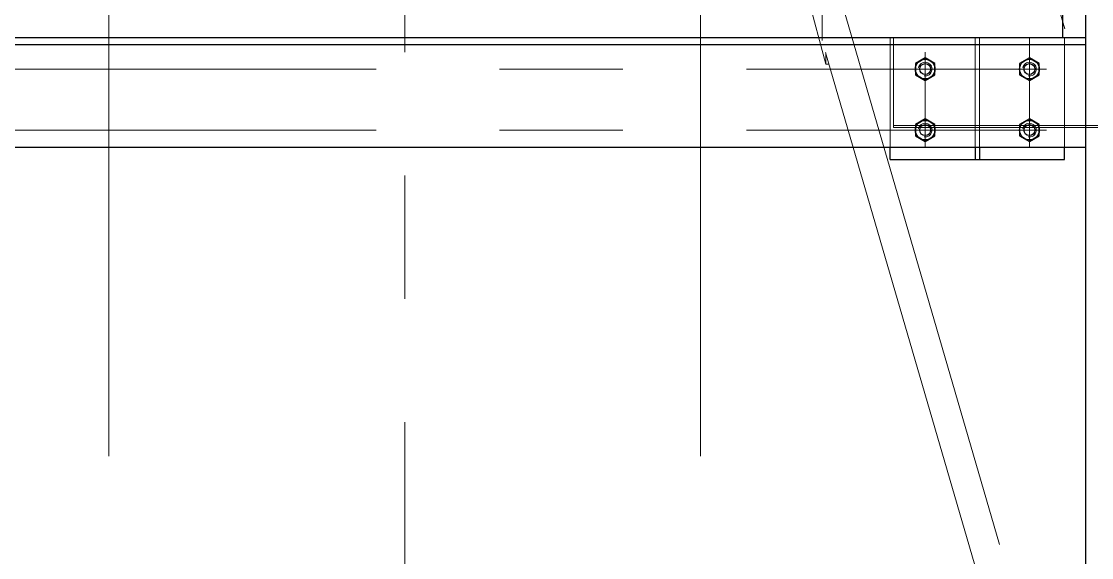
# Model space of a CAD drawing. Header units: millimetres. Extents: x 0 to 25200, y 0 to 17820.
# Drawn here: x 7418 to 8979, y 13442 to 14224 of the extents above; entities that cross this region are included whole.
import ezdxf

# ---------------------------------------------------------------- set-up
doc = ezdxf.new("R2010")
doc.units = ezdxf.units.MM
doc.header["$LTSCALE"] = 600
for name, pattern in [('F', [0.75, 0.5, -0.25]), ('G', [2, 1.25, -0.25, 0.25, -0.25]), ('K', [2.5, 1.25, -0.25, 0.25, -0.25, 0.25, -0.25])]:
    doc.linetypes.add(name, pattern=pattern)
doc.layers.get('0').update_dxf_attribs({"lineweight": 30})
for name, color, linetype, lineweight in [('01', 7, 'Continuous', 30), ('02', 1, 'Continuous', 13), ('04', 2, 'F', 13), ('05', 4, 'G', 13), ('07', 6, 'K', 13)]:
    doc.layers.add(name, color=color, linetype=linetype, lineweight=lineweight)

# ---------------------------------------------------------------- blocks, each defined once
blk = doc.blocks.new('*U8', base_point=(2362.8, 8773.1))
at = {"layer": '01'}
blk.add_circle((2362.8, 8773.1), 8, dxfattribs=at)
at = {"layer": '02'}
blk.add_arc((2362.8, 8773.1), 10, 260, 170, dxfattribs=at)

msp = doc.modelspace()

# ---------------------------------------------------------------- linework, layer by layer
at = {"ltscale": 1.2}
for p, q in [((8970.05, 15219.77), (8970.05, 12636.71)), ((8936.35, 14403.43), (8936.35, 14200.43)), ((6400.35, 14200.43), (8970.05, 14200.43)), ((6450.35, 14190.43), (8970.05, 14190.43)), ((6450.35, 14040.43), (8970.05, 14040.43)), ((8685.35, 14022.43), (8685.35, 14040.43)), ((8809.35, 14040.43), (8809.35, 14022.43)), ((8815.35, 14040.43), (8815.35, 14022.43)), ((8939.35, 14022.43), (8939.35, 14040.43)), ((8685.35, 14022.43), (8939.35, 14022.43))]:
    msp.add_line(p, q, dxfattribs=at)
for points in [[(8736.35, 14170.91), (8722.09, 14162.67), (8722.09, 14146.2), (8736.35, 14137.96), (8750.62, 14146.2), (8750.62, 14162.67)], [(8888.35, 14170.91), (8874.09, 14162.67), (8874.09, 14146.2), (8888.35, 14137.96), (8902.62, 14146.2), (8902.62, 14162.67)], [(8736.35, 14081.91), (8722.09, 14073.67), (8722.09, 14057.2), (8736.35, 14048.96), (8750.62, 14057.2), (8750.62, 14073.67)], [(8888.35, 14081.91), (8874.09, 14073.67), (8874.09, 14057.2), (8888.35, 14048.96), (8902.62, 14057.2), (8902.62, 14073.67)]]:
    msp.add_lwpolyline(points, close=True, dxfattribs=at)
for centre in [(8736.35, 14154.43), (8888.35, 14154.43), (8736.35, 14065.43), (8888.35, 14065.43)]:
    msp.add_circle(centre, 14.27, dxfattribs=at)
at = {"layer": '04', "ltscale": 1.2}
for p, q in [((8685.35, 14040.43), (8685.35, 14200.43)), ((8690.35, 14200.43), (8690.35, 14069.06)), ((8809.35, 14200.43), (8809.35, 14022.43)), ((8815.35, 14200.43), (8815.35, 14022.43)), ((8939.35, 14040.43), (8939.35, 14200.43)), ((8690.35, 14072.29), (9524.65, 14072.29)), ((8690.35, 14069.06), (9524.65, 14069.06))]:
    msp.add_line(p, q, dxfattribs=at)
at = {"layer": '05', "ltscale": 1.2}
for p, q in [((7977.35, 15079.3), (7977.35, 8282.84)), ((8888.35, 14040.43), (8888.35, 14200.43)), ((8736.35, 14179.22), (8736.35, 14040.43)), ((7035.57, 14154.43), (8913.13, 14154.43)), ((7035.57, 14065.43), (8913.13, 14065.43))]:
    msp.add_line(p, q, dxfattribs=at)
at = {"layer": '07', "ltscale": 1.2}
for p, q in [((8688.24, 15077.51), (9800.55, 11256.4)), ((7545.85, 14490.08), (7545.85, 11396.94)), ((8408.85, 14490.08), (8408.85, 11396.94)), ((9347.05, 11732.65), (8586.11, 14350.15)), ((8586.11, 14350.15), (8586.11, 14196.23)), ((8591.35, 14161.65), (8555.35, 14296.4)), ((9344.91, 11586.09), (8586.11, 14196.23)), ((8591.35, 14161.65), (8591.35, 14178.18)), ((8596.16, 14161.65), (8591.35, 14161.65))]:
    msp.add_line(p, q, dxfattribs=at)

# ---------------------------------------------------------------- block references
at = {"ltscale": 1.2}
for p in [(8736.35, 14154.43), (8888.35, 14154.43), (8736.35, 14065.43), (8888.35, 14065.43)]:
    msp.add_blockref('*U8', p, dxfattribs=at)

doc.saveas('drawing.dxf')
